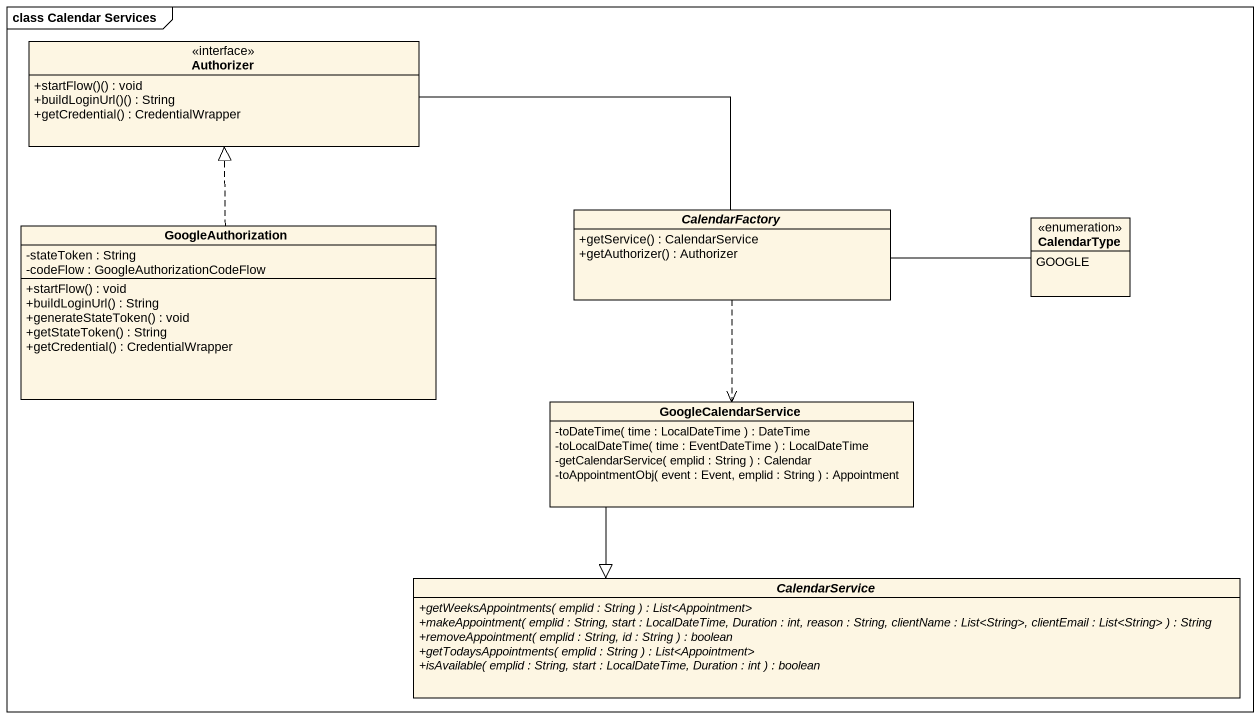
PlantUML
@startuml
mainframe class Calendar Services
hide circle
hide empty members
skinparam classAttributeIconSize 0
interface Authorizer {
  +startFlow()() : void
  +buildLoginUrl()() : String
  +getCredential() : CredentialWrapper
}
class GoogleAuthorization {
  -stateToken : String
  -codeFlow : GoogleAuthorizationCodeFlow
  +startFlow() : void
  +buildLoginUrl() : String
  +generateStateToken() : void
  +getStateToken() : String
  +getCredential() : CredentialWrapper
}
abstract class CalendarFactory {
  +getService() : CalendarService
  +getAuthorizer() : Authorizer
}
enum CalendarType {
  GOOGLE
}
class GoogleCalendarService {
  -toDateTime( time : LocalDateTime ) : DateTime
  -toLocalDateTime( time : EventDateTime ) : LocalDateTime
  -getCalendarService( emplid : String ) : Calendar
  -toAppointmentObj( event : Event, emplid : String ) : Appointment
}
abstract class CalendarService {
  {abstract} +getWeeksAppointments( emplid : String ) : List<Appointment>
  {abstract} +makeAppointment( emplid : String, start : LocalDateTime, Duration : int, reason : String, clientName : List<String>, clientEmail : List<String> ) : String
  {abstract} +removeAppointment( emplid : String, id : String ) : boolean
  {abstract} +getTodaysAppointments( emplid : String ) : List<Appointment>
  {abstract} +isAvailable( emplid : String, start : LocalDateTime, Duration : int ) : boolean
}
GoogleAuthorization .up.|> Authorizer
CalendarFactory -left- Authorizer
CalendarFactory -right- CalendarType
CalendarFactory ..> GoogleCalendarService
GoogleCalendarService --|> CalendarService
@enduml
